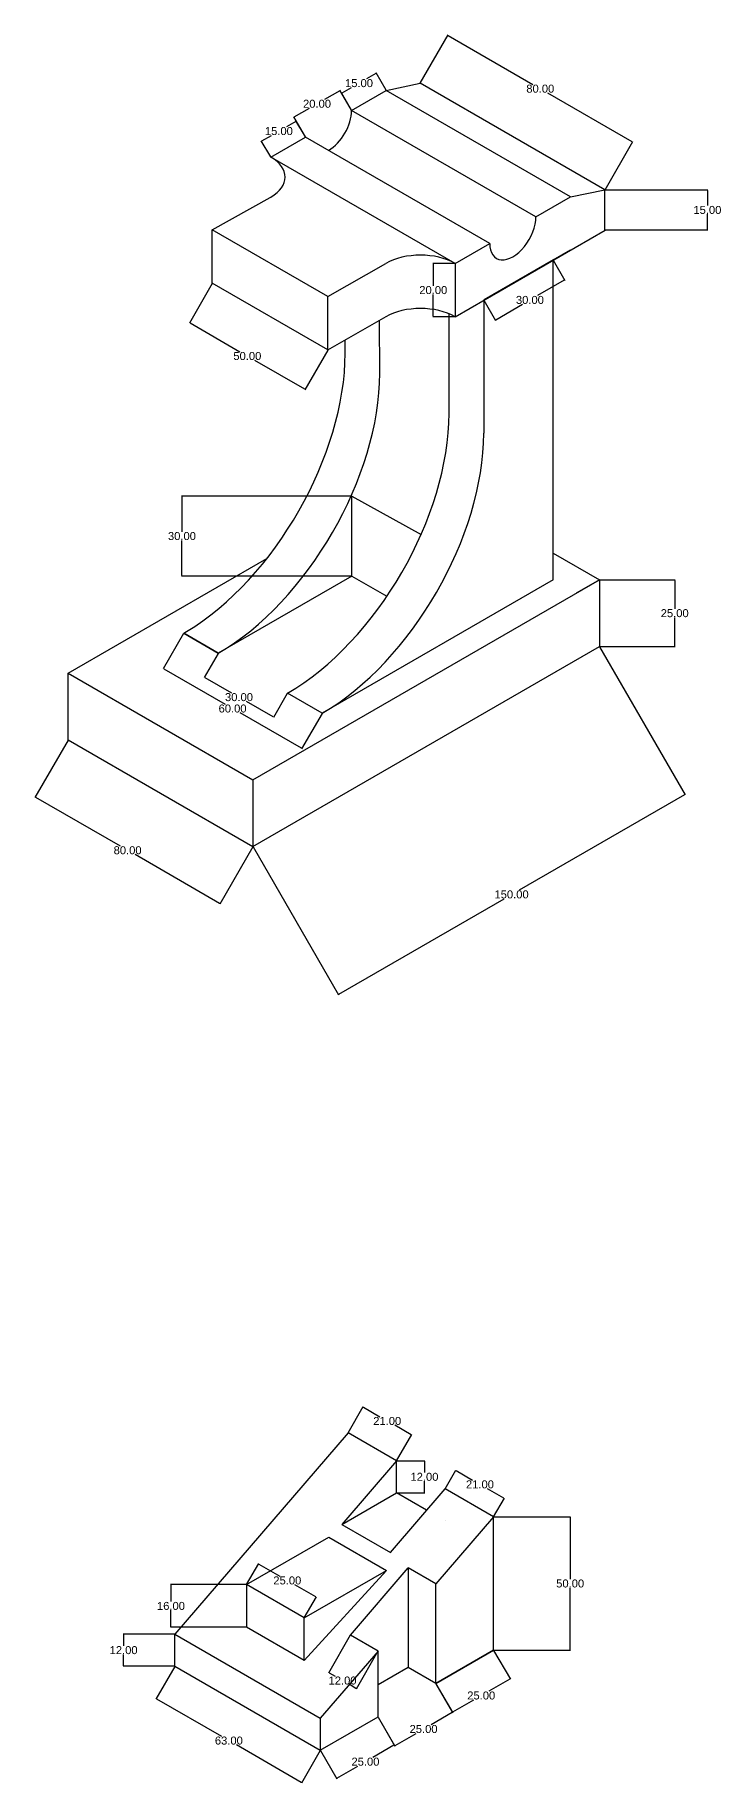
# Model space of a CAD drawing. Header units: millimetres. Extents: x -6852 to 59965, y -10230 to 31776.
# Drawn here: x 30540 to 30797, y 15188 to 15844 of the extents above; entities that cross this region are included whole.
import ezdxf

# ---------------------------------------------------------------- set-up
doc = ezdxf.new("R2010")
doc.units = ezdxf.units.MM
doc.header["$MEASUREMENT"] = 0
doc.layers.add('Dimension Line', color=53, linetype='Continuous', lineweight=15)
doc.layers.add('Object line', color=7, linetype='Continuous', lineweight=25)
doc.styles.get("Standard").update_dxf_attribs({"font": 'arial.ttf'})
doc.dimstyles.get("Standard").update_dxf_attribs({"dimtxt": 3, "dimasz": 0.18, "dimexe": 0.18, "dimexo": 0.0625, "dimgap": 0.09, "dimtad": 0, "dimtih": 1, "dimtoh": 1, "dimzin": 0, "dimdsep": 46, "dimtxsty": 'Standard', "dimcen": 0.09, "dimadec": 0, "dimazin": 0, "dimtfac": 1, "dimtofl": 0, "dimtmove": 0, "dimatfit": 3, "dimfxl": 1, "dimtolj": 1, "dimtzin": 0, "dimarcsym": 0})

# ---------------------------------------------------------------- blocks, each defined once
blk = doc.blocks.new('*D294')
at = {"layer": 'Defpoints', "color": 0, "ltscale": 25, "transparency": 16777216}
for p in [(30637.89, 15811.25), (30641.34, 15805.27), (30628.35, 15797.77)]:
    blk.add_point(p, dxfattribs=at)
at = {"layer": 'Dimension Line', "color": 0, "lineweight": -2, "ltscale": 25, "transparency": 16777216}
for p, q in [((30641.31, 15805.32), (30637.8, 15811.41)), ((30625.05, 15803.84), (30628.58, 15805.88)), ((30637.73, 15811.16), (30634.2, 15809.12)), ((30628.32, 15797.82), (30624.81, 15803.91))]:
    blk.add_line(p, q, dxfattribs=at)
at = {"layer": 'Dimension Line', "color": 0, "ltscale": 25, "transparency": 16777216}
for points in [[(30637.72, 15811.19), (30637.75, 15811.14), (30637.89, 15811.25)], [(30625.04, 15803.87), (30625.07, 15803.82), (30624.9, 15803.75)]]:
    blk.add_solid(points, dxfattribs=at)
at = {"layer": 'Dimension Line', "color": 0, "ltscale": 25, "transparency": 16777216, "insert": (30631.39, 15807.5), "char_height": 3, "attachment_point": 5}
blk.add_mtext('\\A1;15.00', dxfattribs=at)
blk = doc.blocks.new('*D295')
at = {"layer": 'Defpoints', "color": 0, "ltscale": 25, "transparency": 16777216}
for p in [(30654.35, 15822.74), (30658.66, 15815.27), (30641.34, 15805.27)]:
    blk.add_point(p, dxfattribs=at)
at = {"layer": 'Dimension Line', "color": 0, "lineweight": -2, "ltscale": 25, "transparency": 16777216}
for p, q in [((30654.19, 15822.65), (30648.49, 15819.37)), ((30658.63, 15815.32), (30654.26, 15822.9)), ((30641.31, 15805.32), (30636.94, 15812.9)), ((30637.18, 15812.83), (30642.88, 15816.12))]:
    blk.add_line(p, q, dxfattribs=at)
at = {"layer": 'Dimension Line', "color": 0, "ltscale": 25, "transparency": 16777216}
for points in [[(30654.17, 15822.68), (30654.2, 15822.63), (30654.35, 15822.74)], [(30637.17, 15812.86), (30637.2, 15812.81), (30637.03, 15812.74)]]:
    blk.add_solid(points, dxfattribs=at)
at = {"layer": 'Dimension Line', "color": 0, "ltscale": 25, "transparency": 16777216, "insert": (30645.69, 15817.74), "char_height": 3, "attachment_point": 5}
blk.add_mtext('\\A1;20.00', dxfattribs=at)
blk = doc.blocks.new('*D296')
at = {"layer": 'Defpoints', "color": 0, "ltscale": 25, "transparency": 16777216}
for p in [(30667.92, 15829.23), (30671.65, 15822.77), (30658.66, 15815.27)]:
    blk.add_point(p, dxfattribs=at)
at = {"layer": 'Dimension Line', "color": 0, "lineweight": -2, "ltscale": 25, "transparency": 16777216}
for p, q in [((30667.77, 15829.14), (30664.24, 15827.1)), ((30671.62, 15822.82), (30667.83, 15829.38)), ((30658.63, 15815.32), (30654.84, 15821.88)), ((30655.09, 15821.82), (30658.62, 15823.86))]:
    blk.add_line(p, q, dxfattribs=at)
at = {"layer": 'Dimension Line', "color": 0, "ltscale": 25, "transparency": 16777216}
for points in [[(30667.75, 15829.16), (30667.78, 15829.11), (30667.92, 15829.23)], [(30655.07, 15821.84), (30655.1, 15821.79), (30654.93, 15821.73)]]:
    blk.add_solid(points, dxfattribs=at)
at = {"layer": 'Dimension Line', "color": 0, "ltscale": 25, "transparency": 16777216, "insert": (30661.43, 15825.48), "char_height": 3, "attachment_point": 5}
blk.add_mtext('\\A1;15.00', dxfattribs=at)
blk = doc.blocks.new('*D297')
at = {"layer": 'Defpoints', "color": 0, "ltscale": 25, "transparency": 16777216}
for p in [(30684.38, 15825.42), (30764.04, 15803.4), (30753.66, 15785.42)]:
    blk.add_point(p, dxfattribs=at)
at = {"layer": 'Dimension Line', "color": 0, "lineweight": -2, "ltscale": 25, "transparency": 16777216}
for p, q in [((30684.41, 15825.47), (30694.85, 15843.55)), ((30694.92, 15843.31), (30726.59, 15825.02)), ((30763.89, 15803.49), (30732.21, 15821.78)), ((30753.69, 15785.47), (30764.13, 15803.55))]:
    blk.add_line(p, q, dxfattribs=at)
at = {"layer": 'Dimension Line', "color": 0, "ltscale": 25, "transparency": 16777216}
for points in [[(30694.93, 15843.33), (30694.9, 15843.28), (30694.76, 15843.4)], [(30763.9, 15803.51), (30763.87, 15803.46), (30764.04, 15803.4)]]:
    blk.add_solid(points, dxfattribs=at)
at = {"layer": 'Dimension Line', "color": 0, "ltscale": 25, "transparency": 16777216, "insert": (30729.4, 15823.4), "char_height": 3, "attachment_point": 5}
blk.add_mtext('\\A1;80.00', dxfattribs=at)
blk = doc.blocks.new('*D298')
at = {"layer": 'Defpoints', "color": 0, "ltscale": 25, "transparency": 16777216}
for p in [(30753.66, 15785.42), (30753.66, 15770.42), (30792.06, 15770.42)]:
    blk.add_point(p, dxfattribs=at)
at = {"layer": 'Dimension Line', "color": 0, "lineweight": -2, "ltscale": 25, "transparency": 16777216}
for p, q in [((30753.73, 15785.42), (30792.24, 15785.42)), ((30792.06, 15785.24), (30792.06, 15779.54)), ((30792.06, 15770.6), (30792.06, 15776.3)), ((30753.73, 15770.42), (30792.24, 15770.42))]:
    blk.add_line(p, q, dxfattribs=at)
at = {"layer": 'Dimension Line', "color": 0, "ltscale": 25, "transparency": 16777216}
for points in [[(30792.03, 15785.24), (30792.09, 15785.24), (30792.06, 15785.42)], [(30792.03, 15770.6), (30792.09, 15770.6), (30792.06, 15770.42)]]:
    blk.add_solid(points, dxfattribs=at)
at = {"layer": 'Dimension Line', "color": 0, "ltscale": 25, "transparency": 16777216, "insert": (30792.06, 15777.92), "char_height": 3, "attachment_point": 5}
blk.add_mtext('\\A1;15.00', dxfattribs=at)
blk = doc.blocks.new('*D299')
at = {"layer": 'Defpoints', "color": 0, "ltscale": 25, "transparency": 16777216}
for p in [(30751.58, 15614.21), (30783.6, 15558.75), (30621.67, 15539.21)]:
    blk.add_point(p, dxfattribs=at)
at = {"layer": 'Dimension Line', "color": 0, "lineweight": -2, "ltscale": 25, "transparency": 16777216}
for p, q in [((30751.61, 15614.16), (30783.69, 15558.6)), ((30783.44, 15558.66), (30721.45, 15522.87)), ((30621.7, 15539.16), (30653.78, 15483.6)), ((30653.85, 15483.84), (30715.84, 15519.63))]:
    blk.add_line(p, q, dxfattribs=at)
at = {"layer": 'Dimension Line', "color": 0, "ltscale": 25, "transparency": 16777216}
for points in [[(30783.43, 15558.69), (30783.46, 15558.64), (30783.6, 15558.75)], [(30653.83, 15483.87), (30653.86, 15483.82), (30653.69, 15483.75)]]:
    blk.add_solid(points, dxfattribs=at)
at = {"layer": 'Dimension Line', "color": 0, "ltscale": 25, "transparency": 16777216, "insert": (30718.64, 15521.25), "char_height": 3, "attachment_point": 5}
blk.add_mtext('\\A1;150.00', dxfattribs=at)
blk = doc.blocks.new('*D300')
at = {"layer": 'Defpoints', "color": 0, "ltscale": 25, "transparency": 16777216}
for p in [(30751.58, 15639.21), (30751.58, 15614.21), (30779.8, 15614.21)]:
    blk.add_point(p, dxfattribs=at)
at = {"layer": 'Dimension Line', "color": 0, "lineweight": -2, "ltscale": 25, "transparency": 16777216}
for p, q in [((30751.64, 15639.21), (30779.98, 15639.21)), ((30779.8, 15639.03), (30779.8, 15628.34)), ((30779.8, 15614.39), (30779.8, 15625.09)), ((30751.64, 15614.21), (30779.98, 15614.21))]:
    blk.add_line(p, q, dxfattribs=at)
at = {"layer": 'Dimension Line', "color": 0, "ltscale": 25, "transparency": 16777216}
for points in [[(30779.77, 15639.03), (30779.83, 15639.03), (30779.8, 15639.21)], [(30779.77, 15614.39), (30779.83, 15614.39), (30779.8, 15614.21)]]:
    blk.add_solid(points, dxfattribs=at)
at = {"layer": 'Dimension Line', "color": 0, "ltscale": 25, "transparency": 16777216, "insert": (30779.8, 15626.71), "char_height": 3, "attachment_point": 5}
blk.add_mtext('\\A1;25.00', dxfattribs=at)
blk = doc.blocks.new('*D301')
at = {"layer": 'Defpoints', "color": 0, "ltscale": 25, "transparency": 16777216}
for p in [(30734.18, 15759.17), (30738.51, 15751.67), (30708.2, 15744.17)]:
    blk.add_point(p, dxfattribs=at)
at = {"layer": 'Dimension Line', "color": 0, "lineweight": -2, "ltscale": 25, "transparency": 16777216}
for p, q in [((30734.21, 15759.12), (30738.6, 15751.52)), ((30738.35, 15751.58), (30728.33, 15745.8)), ((30708.23, 15744.12), (30712.61, 15736.52)), ((30712.68, 15736.76), (30722.7, 15742.55))]:
    blk.add_line(p, q, dxfattribs=at)
at = {"layer": 'Dimension Line', "color": 0, "ltscale": 25, "transparency": 16777216}
for points in [[(30738.33, 15751.61), (30738.36, 15751.56), (30738.51, 15751.67)], [(30712.67, 15736.79), (30712.7, 15736.74), (30712.52, 15736.67)]]:
    blk.add_solid(points, dxfattribs=at)
at = {"layer": 'Dimension Line', "color": 0, "ltscale": 25, "transparency": 16777216, "insert": (30725.51, 15744.17), "char_height": 3, "attachment_point": 5}
blk.add_mtext('\\A1;30.00', dxfattribs=at)
blk = doc.blocks.new('*D302')
at = {"layer": 'Defpoints', "color": 0, "ltscale": 25, "transparency": 16777216}
for p in [(30697.45, 15757.87), (30689.28, 15737.87), (30697.45, 15737.87)]:
    blk.add_point(p, dxfattribs=at)
at = {"layer": 'Dimension Line', "color": 0, "lineweight": -2, "ltscale": 25, "transparency": 16777216}
for p, q in [((30697.39, 15757.87), (30689.1, 15757.87)), ((30689.28, 15757.69), (30689.28, 15749.5)), ((30689.28, 15738.05), (30689.28, 15746.25)), ((30697.39, 15737.87), (30689.1, 15737.87))]:
    blk.add_line(p, q, dxfattribs=at)
at = {"layer": 'Dimension Line', "color": 0, "ltscale": 25, "transparency": 16777216}
for points in [[(30689.25, 15757.69), (30689.31, 15757.69), (30689.28, 15757.87)], [(30689.25, 15738.05), (30689.31, 15738.05), (30689.28, 15737.87)]]:
    blk.add_solid(points, dxfattribs=at)
at = {"layer": 'Dimension Line', "color": 0, "ltscale": 25, "transparency": 16777216, "insert": (30689.28, 15747.87), "char_height": 3, "attachment_point": 5}
blk.add_mtext('\\A1;20.00', dxfattribs=at)
blk = doc.blocks.new('*D303')
at = {"layer": 'Defpoints', "color": 0, "ltscale": 25, "transparency": 16777216}
for p in [(30552.39, 15579.21), (30621.67, 15539.21), (30609.31, 15517.8)]:
    blk.add_point(p, dxfattribs=at)
at = {"layer": 'Dimension Line', "color": 0, "lineweight": -2, "ltscale": 25, "transparency": 16777216}
for p, q in [((30552.36, 15579.16), (30539.93, 15557.64)), ((30540.18, 15557.71), (30571.86, 15539.42)), ((30609.15, 15517.89), (30577.47, 15536.18)), ((30621.64, 15539.16), (30609.22, 15517.64))]:
    blk.add_line(p, q, dxfattribs=at)
at = {"layer": 'Dimension Line', "color": 0, "ltscale": 25, "transparency": 16777216}
for points in [[(30540.2, 15557.73), (30540.17, 15557.68), (30540.02, 15557.8)], [(30609.17, 15517.91), (30609.14, 15517.86), (30609.31, 15517.8)]]:
    blk.add_solid(points, dxfattribs=at)
at = {"layer": 'Dimension Line', "color": 0, "ltscale": 25, "transparency": 16777216, "insert": (30574.67, 15537.8), "char_height": 3, "attachment_point": 5}
blk.add_mtext('\\A1;80.00', dxfattribs=at)
blk = doc.blocks.new('*D304')
at = {"layer": 'Defpoints', "color": 0, "ltscale": 25, "transparency": 16777216}
for p in [(30658.77, 15670.63), (30595.04, 15640.63), (30658.77, 15640.63)]:
    blk.add_point(p, dxfattribs=at)
at = {"layer": 'Dimension Line', "color": 0, "lineweight": -2, "ltscale": 25, "transparency": 16777216}
for p, q in [((30658.71, 15670.63), (30594.86, 15670.63)), ((30595.04, 15670.45), (30595.04, 15657.26)), ((30595.04, 15640.81), (30595.04, 15654.01)), ((30658.71, 15640.63), (30594.86, 15640.63))]:
    blk.add_line(p, q, dxfattribs=at)
at = {"layer": 'Dimension Line', "color": 0, "ltscale": 25, "transparency": 16777216}
for points in [[(30595.01, 15670.45), (30595.07, 15670.45), (30595.04, 15670.63)], [(30595.01, 15640.81), (30595.07, 15640.81), (30595.04, 15640.63)]]:
    blk.add_solid(points, dxfattribs=at)
at = {"layer": 'Dimension Line', "color": 0, "ltscale": 25, "transparency": 16777216, "insert": (30595.04, 15655.63), "char_height": 3, "attachment_point": 5}
blk.add_mtext('\\A1;30.00', dxfattribs=at)
blk = doc.blocks.new('*D305')
at = {"layer": 'Defpoints', "color": 0, "ltscale": 25, "transparency": 16777216}
for p in [(30608.6, 15611.67), (30634.58, 15596.67), (30629.42, 15587.73)]:
    blk.add_point(p, dxfattribs=at)
at = {"layer": 'Dimension Line', "color": 0, "lineweight": -2, "ltscale": 25, "transparency": 16777216}
for p, q in [((30608.57, 15611.62), (30603.35, 15602.58)), ((30603.6, 15602.64), (30613.62, 15596.86)), ((30634.55, 15596.62), (30629.33, 15587.58)), ((30629.27, 15587.82), (30619.24, 15593.61))]:
    blk.add_line(p, q, dxfattribs=at)
at = {"layer": 'Dimension Line', "color": 0, "ltscale": 25, "transparency": 16777216}
for points in [[(30603.61, 15602.67), (30603.58, 15602.62), (30603.44, 15602.73)], [(30629.28, 15587.85), (30629.25, 15587.8), (30629.42, 15587.73)]]:
    blk.add_solid(points, dxfattribs=at)
at = {"layer": 'Dimension Line', "color": 0, "ltscale": 25, "transparency": 16777216, "insert": (30616.43, 15595.23), "char_height": 3, "attachment_point": 5}
blk.add_mtext('\\A1;30.00', dxfattribs=at)
blk = doc.blocks.new('*D306')
at = {"layer": 'Defpoints', "color": 0, "ltscale": 25, "transparency": 16777216}
for p in [(30595.69, 15619.21), (30647.65, 15589.21), (30640, 15575.96)]:
    blk.add_point(p, dxfattribs=at)
at = {"layer": 'Dimension Line', "color": 0, "lineweight": -2, "ltscale": 25, "transparency": 16777216}
for p, q in [((30595.66, 15619.16), (30587.95, 15605.81)), ((30588.2, 15605.87), (30611.21, 15592.58)), ((30639.85, 15576.05), (30616.83, 15589.34)), ((30647.62, 15589.16), (30639.91, 15575.81))]:
    blk.add_line(p, q, dxfattribs=at)
at = {"layer": 'Dimension Line', "color": 0, "ltscale": 25, "transparency": 16777216}
for points in [[(30588.21, 15605.9), (30588.18, 15605.85), (30588.04, 15605.96)], [(30639.86, 15576.08), (30639.83, 15576.03), (30640, 15575.96)]]:
    blk.add_solid(points, dxfattribs=at)
at = {"layer": 'Dimension Line', "color": 0, "ltscale": 25, "transparency": 16777216, "insert": (30614.02, 15590.96), "char_height": 3, "attachment_point": 5}
blk.add_mtext('\\A1;60.00', dxfattribs=at)
blk = doc.blocks.new('*D307')
at = {"layer": 'Defpoints', "color": 0, "ltscale": 25, "transparency": 16777216}
for p in [(30606.44, 15750.42), (30649.74, 15725.42), (30641.22, 15710.65)]:
    blk.add_point(p, dxfattribs=at)
at = {"layer": 'Dimension Line', "color": 0, "lineweight": -2, "ltscale": 25, "transparency": 16777216}
for p, q in [((30606.41, 15750.37), (30597.82, 15735.5)), ((30598.07, 15735.56), (30616.76, 15724.78)), ((30641.06, 15710.74), (30622.37, 15721.53)), ((30649.71, 15725.37), (30641.13, 15710.5))]:
    blk.add_line(p, q, dxfattribs=at)
at = {"layer": 'Dimension Line', "color": 0, "ltscale": 25, "transparency": 16777216}
for points in [[(30598.08, 15735.59), (30598.05, 15735.54), (30597.91, 15735.65)], [(30641.07, 15710.77), (30641.04, 15710.72), (30641.22, 15710.65)]]:
    blk.add_solid(points, dxfattribs=at)
at = {"layer": 'Dimension Line', "color": 0, "ltscale": 25, "transparency": 16777216, "insert": (30619.56, 15723.15), "char_height": 3, "attachment_point": 5}
blk.add_mtext('\\A1;50.00', dxfattribs=at)
blk = doc.blocks.new('*D308')
at = {"layer": 'Defpoints', "color": 0, "ltscale": 25, "transparency": 16777216}
for p in [(30675.5, 15308.85), (30675.5, 15296.85), (30685.97, 15296.85)]:
    blk.add_point(p, dxfattribs=at)
at = {"layer": 'Dimension Line', "color": 0, "lineweight": -2, "ltscale": 25, "transparency": 16777216}
for p, q in [((30675.57, 15308.85), (30686.15, 15308.85)), ((30685.97, 15308.67), (30685.97, 15304.47)), ((30685.97, 15297.03), (30685.97, 15301.22)), ((30675.57, 15296.85), (30686.15, 15296.85))]:
    blk.add_line(p, q, dxfattribs=at)
at = {"layer": 'Dimension Line', "color": 0, "ltscale": 25, "transparency": 16777216}
for points in [[(30685.94, 15308.67), (30686, 15308.67), (30685.97, 15308.85)], [(30685.94, 15297.03), (30686, 15297.03), (30685.97, 15296.85)]]:
    blk.add_solid(points, dxfattribs=at)
at = {"layer": 'Dimension Line', "color": 0, "ltscale": 25, "transparency": 16777216, "insert": (30685.97, 15302.85), "char_height": 3, "attachment_point": 5}
blk.add_mtext('\\A1;12.00', dxfattribs=at)
blk = doc.blocks.new('*D309')
at = {"layer": 'Defpoints', "color": 0, "ltscale": 25, "transparency": 16777216}
for p in [(30693.69, 15298.35), (30715.87, 15294.76), (30711.88, 15287.85)]:
    blk.add_point(p, dxfattribs=at)
at = {"layer": 'Dimension Line', "color": 0, "lineweight": -2, "ltscale": 25, "transparency": 16777216}
for p, q in [((30693.72, 15298.4), (30697.77, 15305.41)), ((30697.84, 15305.17), (30703.97, 15301.63)), ((30715.71, 15294.85), (30709.58, 15298.39)), ((30711.91, 15287.9), (30715.96, 15294.91))]:
    blk.add_line(p, q, dxfattribs=at)
at = {"layer": 'Dimension Line', "color": 0, "ltscale": 25, "transparency": 16777216}
for points in [[(30697.85, 15305.19), (30697.82, 15305.14), (30697.68, 15305.26)], [(30715.73, 15294.87), (30715.7, 15294.82), (30715.87, 15294.76)]]:
    blk.add_solid(points, dxfattribs=at)
at = {"layer": 'Dimension Line', "color": 0, "ltscale": 25, "transparency": 16777216, "insert": (30706.78, 15300.01), "char_height": 3, "attachment_point": 5}
blk.add_mtext('\\A1;21.00', dxfattribs=at)
blk = doc.blocks.new('*D310')
at = {"layer": 'Defpoints', "color": 0, "ltscale": 25, "transparency": 16777216}
for p in [(30657.32, 15319.35), (30681.1, 15318.54), (30675.5, 15308.85)]:
    blk.add_point(p, dxfattribs=at)
at = {"layer": 'Dimension Line', "color": 0, "lineweight": -2, "ltscale": 25, "transparency": 16777216}
for p, q in [((30657.35, 15319.4), (30663.01, 15329.2)), ((30663.07, 15328.95), (30669.2, 15325.41)), ((30680.95, 15318.63), (30674.82, 15322.17)), ((30675.54, 15308.9), (30681.19, 15318.7))]:
    blk.add_line(p, q, dxfattribs=at)
at = {"layer": 'Dimension Line', "color": 0, "ltscale": 25, "transparency": 16777216}
for points in [[(30663.09, 15328.98), (30663.06, 15328.92), (30662.92, 15329.04)], [(30680.96, 15318.66), (30680.93, 15318.6), (30681.1, 15318.54)]]:
    blk.add_solid(points, dxfattribs=at)
at = {"layer": 'Dimension Line', "color": 0, "ltscale": 25, "transparency": 16777216, "insert": (30672.01, 15323.79), "char_height": 3, "attachment_point": 5}
blk.add_mtext('\\A1;21.00', dxfattribs=at)
blk = doc.blocks.new('*D311')
at = {"layer": 'Defpoints', "color": 0, "ltscale": 25, "transparency": 16777216}
for p in [(30619.21, 15262.43), (30645.38, 15257.74), (30640.86, 15249.93)]:
    blk.add_point(p, dxfattribs=at)
at = {"layer": 'Dimension Line', "color": 0, "lineweight": -2, "ltscale": 25, "transparency": 16777216}
for p, q in [((30619.24, 15262.48), (30623.82, 15270.4)), ((30623.88, 15270.15), (30631.74, 15265.62)), ((30645.22, 15257.83), (30637.36, 15262.37)), ((30640.9, 15249.98), (30645.47, 15257.9))]:
    blk.add_line(p, q, dxfattribs=at)
at = {"layer": 'Dimension Line', "color": 0, "ltscale": 25, "transparency": 16777216}
for points in [[(30623.9, 15270.18), (30623.87, 15270.13), (30623.73, 15270.24)], [(30645.24, 15257.86), (30645.21, 15257.81), (30645.38, 15257.74)]]:
    blk.add_solid(points, dxfattribs=at)
at = {"layer": 'Dimension Line', "color": 0, "ltscale": 25, "transparency": 16777216, "insert": (30634.55, 15263.99), "char_height": 3, "attachment_point": 5}
blk.add_mtext('\\A1;25.00', dxfattribs=at)
blk = doc.blocks.new('*D312')
at = {"layer": 'Defpoints', "color": 0, "ltscale": 25, "transparency": 16777216}
for p in [(30658.18, 15243.51), (30668.58, 15237.51), (30660.46, 15223.45)]:
    blk.add_point(p, dxfattribs=at)
at = {"layer": 'Dimension Line', "color": 0, "lineweight": -2, "ltscale": 25, "transparency": 16777216}
for p, q in [((30658.15, 15243.46), (30649.97, 15229.29)), ((30668.55, 15237.46), (30660.37, 15223.29)), ((30650.22, 15229.36), (30652.45, 15228.07)), ((30660.3, 15223.54), (30658.07, 15224.83))]:
    blk.add_line(p, q, dxfattribs=at)
at = {"layer": 'Dimension Line', "color": 0, "ltscale": 25, "transparency": 16777216}
for points in [[(30650.24, 15229.38), (30650.21, 15229.33), (30650.06, 15229.45)], [(30660.32, 15223.56), (30660.29, 15223.51), (30660.46, 15223.45)]]:
    blk.add_solid(points, dxfattribs=at)
at = {"layer": 'Dimension Line', "color": 0, "ltscale": 25, "transparency": 16777216, "insert": (30655.26, 15226.45), "char_height": 3, "attachment_point": 5}
blk.add_mtext('\\A1;12.00', dxfattribs=at)
blk = doc.blocks.new('*D313')
at = {"layer": 'Defpoints', "color": 0, "ltscale": 25, "transparency": 16777216}
for p in [(30711.88, 15287.85), (30711.88, 15237.85), (30740.61, 15237.85)]:
    blk.add_point(p, dxfattribs=at)
at = {"layer": 'Dimension Line', "color": 0, "lineweight": -2, "ltscale": 25, "transparency": 16777216}
for p, q in [((30711.94, 15287.85), (30740.79, 15287.85)), ((30740.61, 15287.67), (30740.61, 15264.47)), ((30740.61, 15238.03), (30740.61, 15261.22)), ((30711.94, 15237.85), (30740.79, 15237.85))]:
    blk.add_line(p, q, dxfattribs=at)
at = {"layer": 'Dimension Line', "color": 0, "ltscale": 25, "transparency": 16777216}
for points in [[(30740.58, 15287.67), (30740.64, 15287.67), (30740.61, 15287.85)], [(30740.58, 15238.03), (30740.64, 15238.03), (30740.61, 15237.85)]]:
    blk.add_solid(points, dxfattribs=at)
at = {"layer": 'Dimension Line', "color": 0, "ltscale": 25, "transparency": 16777216, "insert": (30740.61, 15262.85), "char_height": 3, "attachment_point": 5}
blk.add_mtext('\\A1;50.00', dxfattribs=at)
blk = doc.blocks.new('*D314')
at = {"layer": 'Defpoints', "color": 0, "ltscale": 25, "transparency": 16777216}
for p in [(30668.58, 15212.85), (30674.68, 15202.28), (30646.93, 15200.35)]:
    blk.add_point(p, dxfattribs=at)
at = {"layer": 'Dimension Line', "color": 0, "lineweight": -2, "ltscale": 25, "transparency": 16777216}
for p, q in [((30668.61, 15212.79), (30674.77, 15202.13)), ((30674.52, 15202.19), (30666.66, 15197.65)), ((30646.96, 15200.29), (30653.12, 15189.63)), ((30653.18, 15189.87), (30661.04, 15194.41))]:
    blk.add_line(p, q, dxfattribs=at)
at = {"layer": 'Dimension Line', "color": 0, "ltscale": 25, "transparency": 16777216}
for points in [[(30674.51, 15202.22), (30674.54, 15202.16), (30674.68, 15202.28)], [(30653.17, 15189.9), (30653.2, 15189.84), (30653.03, 15189.78)]]:
    blk.add_solid(points, dxfattribs=at)
at = {"layer": 'Dimension Line', "color": 0, "ltscale": 25, "transparency": 16777216, "insert": (30663.85, 15196.03), "char_height": 3, "attachment_point": 5}
blk.add_mtext('\\A1;25.00', dxfattribs=at)
blk = doc.blocks.new('*D315')
at = {"layer": 'Defpoints', "color": 0, "ltscale": 25, "transparency": 16777216}
for p in [(30690.23, 15225.35), (30668.58, 15212.85), (30674.82, 15202.03)]:
    blk.add_point(p, dxfattribs=at)
at = {"layer": 'Dimension Line', "color": 0, "lineweight": -2, "ltscale": 25, "transparency": 16777216}
for p, q in [((30690.26, 15225.29), (30696.56, 15214.38)), ((30668.61, 15212.79), (30674.91, 15201.88)), ((30696.31, 15214.44), (30688.45, 15209.91)), ((30674.98, 15202.12), (30682.84, 15206.66))]:
    blk.add_line(p, q, dxfattribs=at)
at = {"layer": 'Dimension Line', "color": 0, "ltscale": 25, "transparency": 16777216}
for points in [[(30696.3, 15214.47), (30696.33, 15214.42), (30696.47, 15214.53)], [(30674.96, 15202.15), (30674.99, 15202.1), (30674.82, 15202.03)]]:
    blk.add_solid(points, dxfattribs=at)
at = {"layer": 'Dimension Line', "color": 0, "ltscale": 25, "transparency": 16777216, "insert": (30685.64, 15208.28), "char_height": 3, "attachment_point": 5}
blk.add_mtext('\\A1;25.00', dxfattribs=at)
blk = doc.blocks.new('*D316')
at = {"layer": 'Defpoints', "color": 0, "ltscale": 25, "transparency": 16777216}
for p in [(30711.88, 15237.85), (30690.23, 15225.35), (30718.09, 15227.09)]:
    blk.add_point(p, dxfattribs=at)
at = {"layer": 'Dimension Line', "color": 0, "lineweight": -2, "ltscale": 25, "transparency": 16777216}
for p, q in [((30711.91, 15237.79), (30718.18, 15226.93)), ((30690.26, 15225.29), (30696.53, 15214.43)), ((30717.93, 15227), (30710.07, 15222.46)), ((30696.59, 15214.68), (30704.46, 15219.22))]:
    blk.add_line(p, q, dxfattribs=at)
at = {"layer": 'Dimension Line', "color": 0, "ltscale": 25, "transparency": 16777216}
for points in [[(30717.92, 15227.02), (30717.95, 15226.97), (30718.09, 15227.09)], [(30696.58, 15214.7), (30696.61, 15214.65), (30696.44, 15214.59)]]:
    blk.add_solid(points, dxfattribs=at)
at = {"layer": 'Dimension Line', "color": 0, "ltscale": 25, "transparency": 16777216, "insert": (30707.26, 15220.84), "char_height": 3, "attachment_point": 5}
blk.add_mtext('\\A1;25.00', dxfattribs=at)
blk = doc.blocks.new('*D317')
at = {"layer": 'Defpoints', "color": 0, "ltscale": 25, "transparency": 16777216}
for p in [(30592.37, 15231.85), (30646.93, 15200.35), (30639.91, 15188.19)]:
    blk.add_point(p, dxfattribs=at)
at = {"layer": 'Dimension Line', "color": 0, "lineweight": -2, "ltscale": 25, "transparency": 16777216}
for p, q in [((30592.34, 15231.79), (30585.26, 15219.53)), ((30585.5, 15219.6), (30609.82, 15205.56)), ((30639.75, 15188.28), (30615.44, 15202.31)), ((30646.89, 15200.29), (30639.82, 15188.03))]:
    blk.add_line(p, q, dxfattribs=at)
at = {"layer": 'Dimension Line', "color": 0, "ltscale": 25, "transparency": 16777216}
for points in [[(30585.52, 15219.62), (30585.49, 15219.57), (30585.35, 15219.69)], [(30639.77, 15188.3), (30639.74, 15188.25), (30639.91, 15188.19)]]:
    blk.add_solid(points, dxfattribs=at)
at = {"layer": 'Dimension Line', "color": 0, "ltscale": 25, "transparency": 16777216, "insert": (30612.63, 15203.94), "char_height": 3, "attachment_point": 5}
blk.add_mtext('\\A1;63.00', dxfattribs=at)
blk = doc.blocks.new('*D318')
at = {"layer": 'Defpoints', "color": 0, "ltscale": 25, "transparency": 16777216}
for p in [(30592.37, 15243.85), (30573.17, 15231.85), (30592.37, 15231.85)]:
    blk.add_point(p, dxfattribs=at)
at = {"layer": 'Dimension Line', "color": 0, "lineweight": -2, "ltscale": 25, "transparency": 16777216}
for p, q in [((30592.3, 15243.85), (30572.99, 15243.85)), ((30573.17, 15243.67), (30573.17, 15239.47)), ((30573.17, 15232.03), (30573.17, 15236.22)), ((30592.3, 15231.85), (30572.99, 15231.85))]:
    blk.add_line(p, q, dxfattribs=at)
at = {"layer": 'Dimension Line', "color": 0, "ltscale": 25, "transparency": 16777216}
for points in [[(30573.14, 15243.67), (30573.2, 15243.67), (30573.17, 15243.85)], [(30573.14, 15232.03), (30573.2, 15232.03), (30573.17, 15231.85)]]:
    blk.add_solid(points, dxfattribs=at)
at = {"layer": 'Dimension Line', "color": 0, "ltscale": 25, "transparency": 16777216, "insert": (30573.17, 15237.85), "char_height": 3, "attachment_point": 5}
blk.add_mtext('\\A1;12.00', dxfattribs=at)
blk = doc.blocks.new('*D319')
at = {"layer": 'Defpoints', "color": 0, "ltscale": 25, "transparency": 16777216}
for p in [(30619.21, 15262.43), (30590.92, 15246.43), (30619.21, 15246.43)]:
    blk.add_point(p, dxfattribs=at)
at = {"layer": 'Dimension Line', "color": 0, "lineweight": -2, "ltscale": 25, "transparency": 16777216}
for p, q in [((30619.15, 15262.43), (30590.74, 15262.43)), ((30590.92, 15262.25), (30590.92, 15256.05)), ((30590.92, 15246.61), (30590.92, 15252.8)), ((30619.15, 15246.43), (30590.74, 15246.43))]:
    blk.add_line(p, q, dxfattribs=at)
at = {"layer": 'Dimension Line', "color": 0, "ltscale": 25, "transparency": 16777216}
for points in [[(30590.89, 15262.25), (30590.95, 15262.25), (30590.92, 15262.43)], [(30590.89, 15246.61), (30590.95, 15246.61), (30590.92, 15246.43)]]:
    blk.add_solid(points, dxfattribs=at)
at = {"layer": 'Dimension Line', "color": 0, "ltscale": 25, "transparency": 16777216, "insert": (30590.92, 15254.43), "char_height": 3, "attachment_point": 5}
blk.add_mtext('\\A1;16.00', dxfattribs=at)

msp = doc.modelspace()

# ---------------------------------------------------------------- linework, layer by layer
at = {"layer": 'Object line', "ltscale": 25}
for p, q in [((30671.653, 15822.768), (30684.381, 15825.419)), ((30753.663, 15785.419), (30684.381, 15825.419)), ((30658.662, 15815.268), (30671.653, 15822.768)), ((30740.75, 15782.874), (30671.653, 15822.768)), ((30727.76, 15775.374), (30658.662, 15815.268)), ((30628.351, 15797.768), (30641.342, 15805.268)), ((30710.439, 15765.374), (30641.342, 15805.268)), ((30697.449, 15757.874), (30628.351, 15797.768)), ((30740.75, 15782.874), (30753.663, 15785.419)), ((30753.663, 15770.419), (30753.663, 15785.419)), ((30606.438, 15770.419), (30628.167, 15782.661)), ((30628.167, 15782.661), (30628.351, 15782.768)), ((30727.76, 15775.374), (30740.75, 15782.874)), ((30606.438, 15750.419), (30606.438, 15770.419)), ((30649.74, 15745.419), (30606.438, 15770.419)), ((30697.449, 15737.874), (30753.741, 15770.374)), ((30697.449, 15757.874), (30710.439, 15765.374)), ((30734.177, 15759.169), (30708.196, 15744.169)), ((30727.682, 15755.419), (30740.672, 15762.919)), ((30734.255, 15639.214), (30734.255, 15759.214)), ((30649.74, 15745.419), (30671.468, 15757.874)), ((30697.449, 15757.874), (30697.449, 15737.874)), ((30710.361, 15745.419), (30727.682, 15755.419)), ((30649.74, 15725.419), (30606.438, 15750.419)), ((30649.74, 15725.419), (30649.74, 15745.419)), ((30708.196, 15744.169), (30708.196, 15694.169)), ((30649.74, 15725.419), (30671.567, 15737.965)), ((30669.225, 15716.669), (30669.072, 15736.531)), ((30695.206, 15701.669), (30695.206, 15739.05)), ((30656.246, 15724.163), (30656.246, 15729.159)), ((30708.196, 15714.169), (30708.191, 15714.173)), ((30658.77, 15640.633), (30658.77, 15670.633)), ((30658.77, 15670.633), (30684.71, 15656.241)), ((30734.255, 15649.214), (30751.575, 15639.214)), ((30552.39, 15604.214), (30626.867, 15647.214)), ((30658.77, 15640.633), (30608.681, 15611.714)), ((30621.672, 15564.214), (30751.575, 15639.214)), ((30734.255, 15639.214), (30647.652, 15589.214)), ((30658.77, 15640.633), (30671.903, 15633.051)), ((30751.575, 15639.214), (30742.915, 15634.214)), ((30751.575, 15639.214), (30751.575, 15614.214)), ((30595.691, 15619.214), (30596.781, 15619.844)), ((30595.691, 15619.214), (30608.681, 15611.714)), ((30608.681, 15611.714), (30595.691, 15619.214)), ((30621.672, 15539.214), (30751.575, 15614.214)), ((30552.39, 15579.214), (30552.39, 15604.214)), ((30552.39, 15604.214), (30621.672, 15564.214)), ((30647.652, 15589.214), (30634.662, 15596.714)), ((30552.39, 15579.214), (30621.672, 15539.214)), ((30621.672, 15564.214), (30621.672, 15539.214)), ((30657.318, 15319.345), (30592.367, 15243.845)), ((30675.505, 15308.845), (30657.318, 15319.345)), ((30675.505, 15308.845), (30655.013, 15285.026)), ((30675.505, 15296.845), (30675.505, 15308.845)), ((30655.001, 15285.019), (30675.505, 15296.845)), ((30673.192, 15274.517), (30693.692, 15298.345)), ((30686.794, 15290.328), (30675.505, 15296.845)), ((30711.878, 15287.845), (30693.692, 15298.345)), ((30711.878, 15287.845), (30690.227, 15262.679)), ((30711.878, 15237.845), (30711.878, 15287.845)), ((30619.213, 15262.425), (30650.133, 15280.277)), ((30650.133, 15280.277), (30671.784, 15267.777)), ((30655.013, 15285.026), (30673.192, 15274.517)), ((30693.692, 15286.345), (30693.692, 15286.345)), ((30640.864, 15249.925), (30671.784, 15267.777)), ((30671.784, 15267.777), (30640.864, 15233.925)), ((30658.184, 15243.512), (30679.835, 15268.679)), ((30690.227, 15262.679), (30679.835, 15268.679)), ((30679.835, 15268.679), (30679.835, 15231.345)), ((30640.864, 15249.925), (30619.213, 15262.425)), ((30619.213, 15262.425), (30619.213, 15246.425)), ((30690.227, 15225.345), (30690.227, 15262.679)), ((30640.864, 15233.925), (30640.864, 15249.925)), ((30592.367, 15231.845), (30592.367, 15243.845)), ((30592.367, 15243.845), (30646.926, 15212.345)), ((30640.864, 15233.925), (30619.213, 15246.425)), ((30668.577, 15237.512), (30658.184, 15243.512)), ((30668.577, 15237.512), (30646.926, 15212.345)), ((30668.577, 15212.845), (30668.577, 15237.512)), ((30711.878, 15237.845), (30690.227, 15225.345)), ((30690.227, 15225.345), (30711.878, 15237.845)), ((30592.367, 15231.845), (30646.926, 15200.345)), ((30679.835, 15231.345), (30668.577, 15224.845)), ((30690.227, 15225.345), (30679.835, 15231.345)), ((30646.926, 15200.345), (30668.577, 15212.845)), ((30646.926, 15200.345), (30668.577, 15212.845)), ((30646.926, 15212.345), (30646.926, 15200.345))]:
    msp.add_line(p, q, dxfattribs=at)
for centre, major_axis, start_param, end_param in [((30650.002, 15810.268), (-6.124, -10.607), 7.0685835, 8.6393798), ((30615.361, 15790.268), (-18.371, 0), 2.3561945, 3.9269908), ((30719.1, 15770.374), (-6.124, -10.607), 5.4977871, 8.6393798), ((30684.458, 15750.374), (-18.371, 0), 3.9269908, 5.4977871), ((30684.458, 15730.374), (-18.371, 0), 3.9269908, 5.4977871), ((30595.624, 15689.163), (-42.866, -74.246), 7.08767, 8.6393798), ((30608.603, 15681.669), (-42.866, -74.246), 7.0685835, 8.6393798), ((30634.584, 15666.669), (-42.866, -74.246), 7.0685835, 8.6393798), ((30647.575, 15659.169), (-42.866, -74.246), 7.0698661, 8.6393798)]:
    msp.add_ellipse(centre, major_axis=major_axis, ratio=0.5773503, start_param=start_param, end_param=end_param, dxfattribs=at)

# ---------------------------------------------------------------- dimensions: what is measured, and where the dimension line sits
at = {"layer": 'Dimension Line', "ltscale": 25}
for p1, p2, distance, picture, middle in [((30684.381, 15825.419), (30753.663, 15785.419), 20.759, '*D297', (30729.401, 15823.397)), ((30658.662, 15815.268), (30671.653, 15822.768), 7.46, '*D296', (30661.428, 15825.478)), ((30641.342, 15805.268), (30658.662, 15815.268), 8.634, '*D295', (30645.685, 15817.745)), ((30628.351, 15797.768), (30641.342, 15805.268), 6.909, '*D294', (30631.392, 15807.501)), ((30753.663, 15785.419), (30753.663, 15770.419), 38.4, '*D298', (30792.063, 15777.919)), ((30708.196, 15744.169), (30734.177, 15759.169), -8.656, '*D301', (30725.515, 15744.173)), ((30697.449, 15757.874), (30697.449, 15737.874), -8.174, '*D302', (30689.275, 15747.874)), ((30606.438, 15750.419), (30649.74, 15725.419), -17.049, '*D307', (30619.565, 15723.155)), ((30658.77, 15670.633), (30658.77, 15640.633), -63.731, '*D304', (30595.039, 15655.633)), ((30751.575, 15639.214), (30751.575, 15614.214), 28.223, '*D300', (30779.799, 15626.714)), ((30595.691, 15619.214), (30647.652, 15589.214), -15.301, '*D306', (30614.021, 15590.963)), ((30608.603, 15611.669), (30634.584, 15596.669), -10.319, '*D305', (30616.434, 15595.233)), ((30621.672, 15539.214), (30751.575, 15614.214), -64.042, '*D299', (30718.644, 15521.252)), ((30552.39, 15579.214), (30621.672, 15539.214), -24.73, '*D303', (30574.666, 15537.797)), ((30657.318, 15319.345), (30675.505, 15308.845), 11.194, '*D310', (30672.009, 15323.79)), ((30675.505, 15308.845), (30675.505, 15296.845), 10.463, '*D308', (30685.968, 15302.845)), ((30693.692, 15298.345), (30711.878, 15287.845), 7.981, '*D309', (30706.775, 15300.008)), ((30711.878, 15287.845), (30711.878, 15237.845), 28.734, '*D313', (30740.612, 15262.845)), ((30619.213, 15262.425), (30640.864, 15249.925), 9.029, '*D311', (30634.553, 15263.995)), ((30619.213, 15262.425), (30619.213, 15246.425), -28.296, '*D319', (30590.917, 15254.425)), ((30592.367, 15243.845), (30592.367, 15231.845), -19.199, '*D318', (30573.168, 15237.845)), ((30658.184, 15243.512), (30668.577, 15237.512), -16.24, '*D312', (30655.26, 15226.447)), ((30690.227, 15225.345), (30711.878, 15237.845), -12.423, '*D316', (30707.264, 15220.837)), ((30592.367, 15231.845), (30646.926, 15200.345), -14.039, '*D317', (30612.627, 15203.937)), ((30690.227, 15225.345), (30668.577, 15212.845), 12.485, '*D315', (30685.644, 15208.283)), ((30646.926, 15200.345), (30668.577, 15212.845), -12.199, '*D314', (30663.851, 15196.031))]:
    dim = msp.add_aligned_dim(p1=p1, p2=p2, distance=distance, dimstyle='Standard', dxfattribs=at)
    dim.commit()
    dim.dimension.update_dxf_attribs({"geometry": picture, "text_midpoint": middle})

doc.saveas('drawing.dxf')
